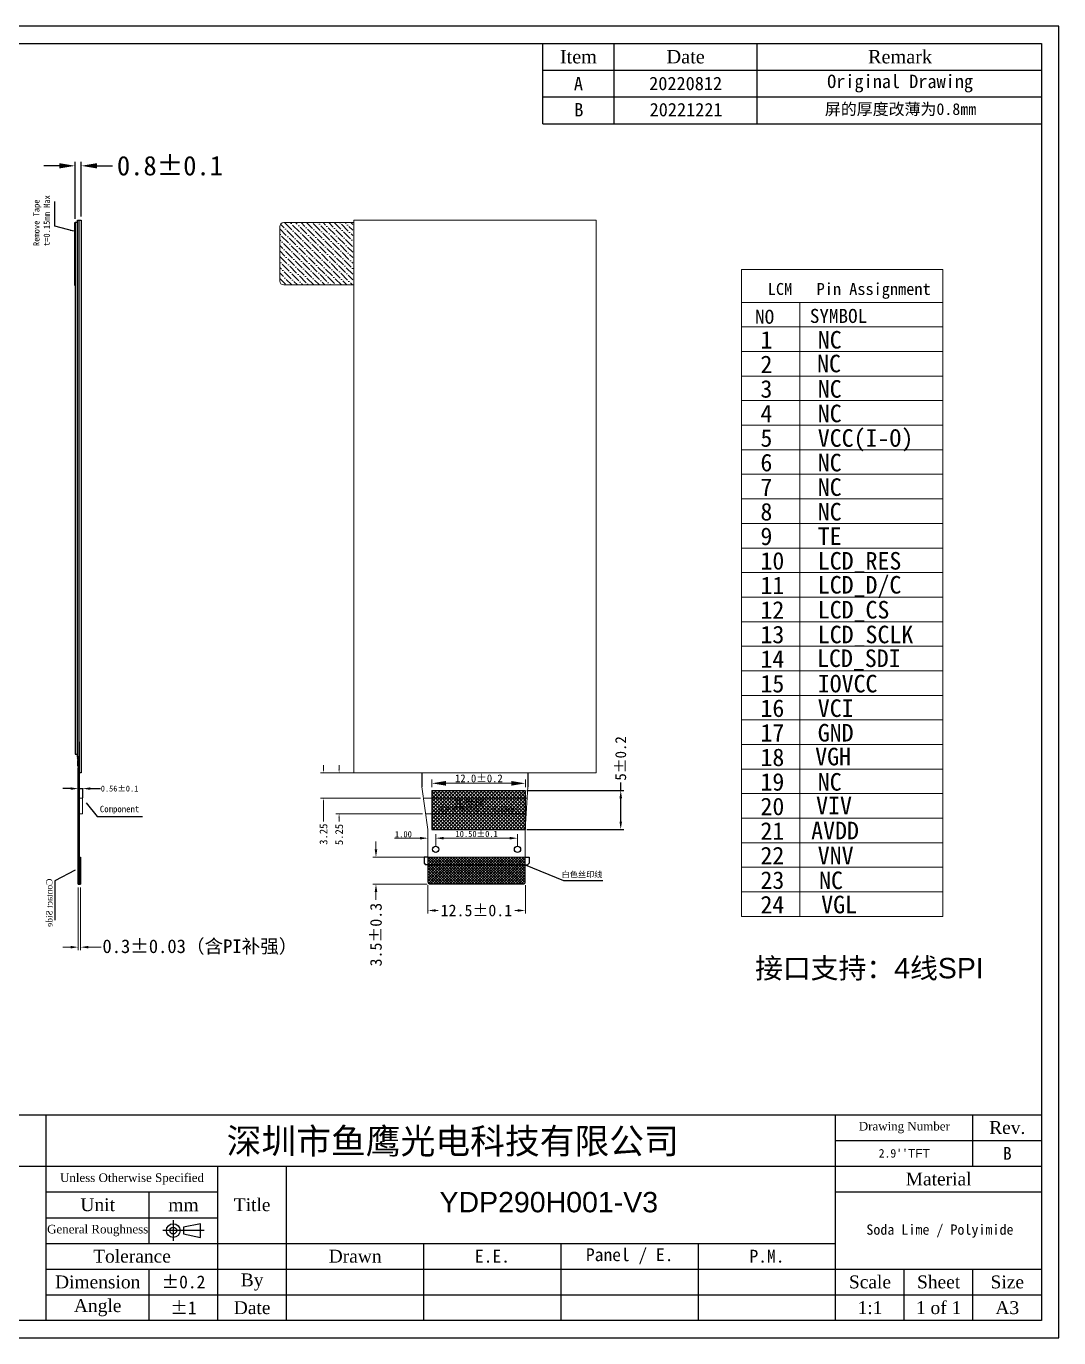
# Model space of a CAD drawing. Header units: millimetres. Extents: x 402 to 634, y 106 to 274.
# Drawn here: x 501.8 to 634.3, y 105.8 to 274.2 of the extents above; entities that cross this region are included whole.
import ezdxf

# ---------------------------------------------------------------- set-up
doc = ezdxf.new("R2010")
doc.units = ezdxf.units.MM
doc.header["$LTSCALE"] = 10
doc.header["$MEASUREMENT"] = 0
doc.linetypes.add('CENTER', pattern=[2, 1.25, -0.25, 0.25, -0.25])
doc.layers.add('dim', color=3, linetype='Continuous', lineweight=13)
doc.layers.add('Title block', color=7, linetype='Continuous', lineweight=9)
for name, color, linetype in [('Dimension', 7, 'Continuous'), ('DWG', 7, 'Continuous'), ('FPC', 2, 'Continuous'), ('Frame', 7, 'Continuous'), ('Index', 7, 'Continuous'), ('偏光片', 4, 'Continuous')]:
    doc.layers.add(name, color=color, linetype=linetype)
doc.styles.add('ROMANS', font='romans.shx')
doc.styles.add('TXT', font='TXT')
doc.styles.add('宋体', font='')
doc.styles.add('工程', font='gbenor.shx', dxfattribs={"width": 1.25, "bigfont": 'gbcbig.shx'})
doc.styles.get('宋体').set_extended_font_data('SimSun')
doc.dimstyles.new('ISO-25$0', dxfattribs={"dimscale": 0.5, "dimtxt": 2, "dimasz": 2, "dimexe": 0.8, "dimexo": 0.8, "dimtad": 0, "dimrnd": 0.01, "dimzin": 9, "dimdsep": 46, "dimtxsty": 'Standard', "dimcen": 2.5, "dimadec": 0, "dimazin": 2, "dimtfac": 1, "dimtofl": 0, "dimtmove": 0, "dimatfit": 0, "dimfxl": 1, "dimlwd": 13, "dimlwe": 13, "dimarcsym": 0})
doc.dimstyles.new('li', dxfattribs={"dimtxt": 0.75, "dimasz": 1, "dimexe": 0.05, "dimexo": 0.05, "dimgap": 0.1, "dimtad": 0, "dimzin": 1, "dimdsep": 46, "dimtxsty": 'TXT', "dimcen": 2.5, "dimclrd": 4, "dimclre": 4, "dimclrt": 4, "dimadec": 0, "dimazin": 0, "dimtfac": 1, "dimtmove": 0, "dimatfit": 3, "dimfxl": 1.25, "dimarcsym": 0})
doc.dimstyles.get("Standard").update_dxf_attribs({"dimscale": 0, "dimtxt": 0.6, "dimasz": 0.5, "dimexe": 0.5, "dimexo": 0.5, "dimgap": 0.5, "dimtad": 0, "dimdec": 4, "dimdsep": 46, "dimlunit": 6, "dimtxsty": 'ROMANS', "dimcen": 0.1, "dimadec": 0, "dimazin": 0, "dimtfac": 1, "dimtdec": 4, "dimtofl": 0, "dimtmove": 0, "dimatfit": 0, "dimfxl": 1, "dimtolj": 1, "dimtzin": 0, "dimarcsym": 0})
doc.dimstyles.new('标准', dxfattribs={"dimtxt": 1.6, "dimasz": 1.8, "dimexe": 0.5, "dimexo": 0.4, "dimgap": 0.1, "dimtad": 1, "dimzin": 1, "dimdsep": 46, "dimtxsty": '工程', "dimblk": 'CLOSEDBLANK', "dimcen": 0.09, "dimclrd": 3, "dimclre": 3, "dimclrt": 3, "dimadec": 0, "dimazin": 0, "dimtfac": 1, "dimtofl": 0, "dimtmove": 0, "dimatfit": 3, "dimldrblk": 'CLOSEDBLANK', "dimfxl": 1, "dimtolj": 1, "dimlwd": 0, "dimlwe": 0, "dimarcsym": 0})
doc.dimstyles.new('标注', dxfattribs={"dimtxt": 1.4, "dimasz": 1, "dimexe": 0.4, "dimexo": 0.2, "dimgap": 0.2, "dimtad": 0, "dimrnd": 0.0005, "dimzin": 9, "dimdsep": 46, "dimtxsty": 'Standard', "dimcen": 0, "dimclrd": 256, "dimclre": 256, "dimclrt": 256, "dimadec": 0, "dimazin": 2, "dimtfac": 1, "dimtmove": 0, "dimatfit": 3, "dimfxl": 0.4, "dimlwd": -1, "dimlwe": -1, "dimarcsym": 0})

# ---------------------------------------------------------------- blocks, each defined once
blk = doc.blocks.new('*D53')
at = {"color": 1, "linetype": 'Continuous', "lineweight": -2, "transparency": 16777216}
for p, q in [((506.07, 256.27), (504.07, 256.27)), ((508.07, 249.48), (508.07, 256.77)), ((508.87, 249.78), (508.87, 256.77)), ((510.87, 256.27), (512.87, 256.27))]:
    blk.add_line(p, q, dxfattribs=at)
at = {"color": 1, "linetype": 'Continuous', "transparency": 16777216}
for points in [[(506.07, 256.61), (506.07, 255.94), (508.07, 256.27)], [(510.87, 256.61), (510.87, 255.94), (508.87, 256.27)]]:
    blk.add_solid(points, dxfattribs=at)
at = {"layer": 'Defpoints', "color": 0, "linetype": 'Continuous', "transparency": 16777216}
for p in [(508.87, 256.27), (508.87, 249.28), (508.07, 248.98)]:
    blk.add_point(p, dxfattribs=at)
at = {"color": 1, "linetype": 'Continuous', "transparency": 16777216, "insert": (520.25, 256.27), "char_height": 2.5, "attachment_point": 5, "style": '宋体'}
blk.add_mtext('\\A1;0.8±0.1', dxfattribs=at)
blk = doc.blocks.new('*D54')
at = {"color": 7, "lineweight": 13, "transparency": 16777216}
for p, q in [((508.49, 163.63), (508.49, 155.56)), ((508.79, 163.63), (508.79, 155.56)), ((507.49, 155.96), (506.49, 155.96)), ((509.79, 155.96), (511.41, 155.96))]:
    blk.add_line(p, q, dxfattribs=at)
at = {"color": 7, "transparency": 16777216}
for points in [[(507.49, 156.12), (507.49, 155.79), (508.49, 155.96)], [(509.79, 156.12), (509.79, 155.79), (508.79, 155.96)]]:
    blk.add_solid(points, dxfattribs=at)
at = {"layer": 'Defpoints', "color": 0, "transparency": 16777216}
for p in [(508.49, 164.03), (508.79, 164.03), (508.79, 155.96)]:
    blk.add_point(p, dxfattribs=at)
at = {"color": 7, "transparency": 16777216, "insert": (524.1, 155.96), "char_height": 1.75, "attachment_point": 5, "style": '宋体'}
blk.add_mtext('0.3%%P0.03（含PI补强）', dxfattribs=at)
blk = doc.blocks.new('*D55')
at = {"color": 7, "lineweight": -2, "transparency": 16777216}
for p, q in [((507.49, 176.31), (506.49, 176.31)), ((508.49, 175.13), (508.49, 176.36)), ((508.49, 176.31), (509.05, 176.31)), ((509.05, 175.13), (509.05, 176.36)), ((510.05, 176.31), (511.35, 176.31))]:
    blk.add_line(p, q, dxfattribs=at)
at = {"color": 7, "transparency": 16777216}
for points in [[(507.49, 176.48), (507.49, 176.15), (508.49, 176.31)], [(510.05, 176.48), (510.05, 176.15), (509.05, 176.31)]]:
    blk.add_solid(points, dxfattribs=at)
at = {"layer": 'Defpoints', "color": 0, "transparency": 16777216}
for p in [(509.05, 176.31), (508.49, 175.08), (509.05, 175.08)]:
    blk.add_point(p, dxfattribs=at)
at = {"color": 7, "transparency": 16777216, "insert": (513.78, 176.31), "char_height": 0.75, "attachment_point": 5, "style": '宋体'}
blk.add_mtext('0.56%%P0.1', dxfattribs=at)
blk = doc.blocks.new('*D72')
at = {"layer": 'Defpoints', "color": 0, "transparency": 16777216}
for p in [(545.84, 178.33), (539.96, 175.08), (552.8, 175.08)]:
    blk.add_point(p, dxfattribs=at)
at = {"layer": 'dim', "color": 0, "lineweight": 13, "transparency": 16777216}
for p, q in [((539.96, 178.83), (539.96, 179.33)), ((545.44, 178.33), (539.56, 178.33)), ((552.4, 175.08), (539.56, 175.08)), ((539.96, 174.58), (539.96, 172.11))]:
    blk.add_line(p, q, dxfattribs=at)
at = {"layer": 'dim', "color": 0, "transparency": 16777216}
for points in [[(539.88, 178.83), (540.04, 178.83), (539.96, 178.33)], [(539.88, 174.58), (540.04, 174.58), (539.96, 175.08)]]:
    blk.add_solid(points, dxfattribs=at)
at = {"layer": 'dim', "color": 0, "transparency": 16777216, "insert": (539.96, 170.46), "char_height": 1, "attachment_point": 5, "rotation": 90, "style": '宋体'}
blk.add_mtext('3.25', dxfattribs=at)
blk = doc.blocks.new('*D65')
at = {"layer": 'Defpoints', "color": 0, "transparency": 16777216}
for p in [(545.84, 178.33), (541.96, 173.08), (553.08, 173.08)]:
    blk.add_point(p, dxfattribs=at)
at = {"layer": 'dim', "color": 0, "lineweight": 13, "transparency": 16777216}
for p, q in [((541.96, 178.83), (541.96, 179.33)), ((545.44, 178.33), (541.56, 178.33)), ((552.68, 173.08), (541.56, 173.08)), ((541.96, 172.58), (541.96, 172.08))]:
    blk.add_line(p, q, dxfattribs=at)
at = {"layer": 'dim', "color": 0, "transparency": 16777216}
for points in [[(541.87, 178.83), (542.04, 178.83), (541.96, 178.33)], [(541.87, 172.58), (542.04, 172.58), (541.96, 173.08)]]:
    blk.add_solid(points, dxfattribs=at)
at = {"layer": 'dim', "color": 0, "transparency": 16777216, "insert": (541.96, 170.42), "char_height": 1, "attachment_point": 5, "rotation": 90, "style": '宋体'}
blk.add_mtext('5.25', dxfattribs=at)
blk = doc.blocks.new('*D66')
at = {"color": 7, "lineweight": 0, "transparency": 16777216}
for p, q in [((553.36, 170.68), (553.36, 169.45)), ((554.36, 168.93), (554.36, 170.45)), ((552.36, 169.95), (549.06, 169.95)), ((555.36, 169.95), (556.36, 169.95))]:
    blk.add_line(p, q, dxfattribs=at)
at = {"color": 7, "transparency": 16777216}
for points in [[(552.36, 170.11), (552.36, 169.78), (553.36, 169.95)], [(555.36, 170.11), (555.36, 169.78), (554.36, 169.95)]]:
    blk.add_solid(points, dxfattribs=at)
at = {"layer": 'Defpoints', "color": 0, "transparency": 16777216}
for p in [(553.36, 171.08), (553.36, 169.95), (554.36, 168.53)]:
    blk.add_point(p, dxfattribs=at)
at = {"color": 7, "transparency": 16777216, "insert": (550.21, 170.45), "char_height": 0.8, "attachment_point": 5, "style": '宋体'}
blk.add_mtext('\\A1;1.00', dxfattribs=at)
blk = doc.blocks.new('_ClosedBlank')
at = {"color": 0, "linetype": 'ByBlock', "lineweight": -2}
for p, q in [((-1, 0.167), (0, 0)), ((-1, 0.167), (-1, -0.167)), ((0, 0), (-1, -0.167))]:
    blk.add_line(p, q, dxfattribs=at)
blk = doc.blocks.new('*D67')
at = {"color": 7, "lineweight": 0, "transparency": 16777216}
for p, q in [((554.36, 168.93), (554.36, 170.45)), ((564.86, 168.93), (564.86, 170.45)), ((555.36, 169.95), (563.86, 169.95))]:
    blk.add_line(p, q, dxfattribs=at)
at = {"color": 7, "transparency": 16777216}
for points in [[(555.36, 170.11), (555.36, 169.78), (554.36, 169.95)], [(563.86, 170.11), (563.86, 169.78), (564.86, 169.95)]]:
    blk.add_solid(points, dxfattribs=at)
at = {"layer": 'Defpoints', "color": 0, "transparency": 16777216}
for p in [(554.36, 168.53), (564.86, 169.95), (564.86, 168.53)]:
    blk.add_point(p, dxfattribs=at)
at = {"color": 7, "transparency": 16777216, "insert": (559.61, 170.48), "char_height": 0.8, "attachment_point": 5, "style": '宋体'}
blk.add_mtext('\\A1;10.50%%P0.1', dxfattribs=at)
blk = doc.blocks.new('*D68')
at = {"color": 7, "transparency": 16777216}
for p, q in [((578.1, 176.08), (578.1, 177.11)), ((566.06, 176.08), (578.5, 176.08)), ((578.1, 172.08), (578.1, 175.08)), ((566.06, 171.08), (578.5, 171.08))]:
    blk.add_line(p, q, dxfattribs=at)
for points in [[(577.94, 175.08), (578.27, 175.08), (578.1, 176.08)], [(577.94, 172.08), (578.27, 172.08), (578.1, 171.08)]]:
    blk.add_solid(points, dxfattribs=at)
at = {"layer": 'Defpoints', "color": 0, "transparency": 16777216}
for p in [(565.86, 176.08), (578.1, 176.08), (565.86, 171.08)]:
    blk.add_point(p, dxfattribs=at)
at = {"color": 7, "transparency": 16777216, "insert": (578.1, 180.19), "char_height": 1.4, "attachment_point": 5, "rotation": 90, "style": '宋体'}
blk.add_mtext('5%%p0.2', dxfattribs=at)
blk = doc.blocks.new('*D69')
at = {"color": 7, "lineweight": 0, "transparency": 16777216}
for p, q in [((553.86, 176.48), (553.86, 177.49)), ((555.66, 176.99), (564.06, 176.99)), ((565.86, 176.48), (565.86, 177.49))]:
    blk.add_line(p, q, dxfattribs=at)
at = {"color": 7, "transparency": 16777216}
for points in [[(555.66, 177.29), (555.66, 176.69), (553.86, 176.99)], [(564.06, 177.29), (564.06, 176.69), (565.86, 176.99)]]:
    blk.add_solid(points, dxfattribs=at)
at = {"layer": 'Defpoints', "color": 0, "transparency": 16777216}
for p in [(565.86, 176.99), (553.86, 176.08), (565.86, 176.08)]:
    blk.add_point(p, dxfattribs=at)
at = {"color": 7, "transparency": 16777216, "insert": (559.9, 177.62), "char_height": 1, "attachment_point": 5, "style": '宋体'}
blk.add_mtext('\\A1;12.0%%P0.2', dxfattribs=at)
blk = doc.blocks.new('*D70')
at = {"color": 7, "lineweight": 13, "transparency": 16777216}
for p, q in [((553.36, 163.93), (553.36, 160.26)), ((565.86, 163.93), (565.86, 160.26)), ((554.36, 160.66), (554.67, 160.66)), ((564.86, 160.66), (564.49, 160.66))]:
    blk.add_line(p, q, dxfattribs=at)
at = {"color": 7, "transparency": 16777216}
for points in [[(554.36, 160.83), (554.36, 160.5), (553.36, 160.66)], [(564.86, 160.83), (564.86, 160.5), (565.86, 160.66)]]:
    blk.add_solid(points, dxfattribs=at)
at = {"layer": 'Defpoints', "color": 0, "transparency": 16777216}
for p in [(553.36, 164.33), (565.86, 164.33), (553.36, 160.66)]:
    blk.add_point(p, dxfattribs=at)
at = {"color": 7, "transparency": 16777216, "insert": (559.58, 160.66), "char_height": 1.5, "attachment_point": 5, "style": '宋体'}
blk.add_mtext('12.5%%P0.1', dxfattribs=at)
blk = doc.blocks.new('*D71')
at = {"color": 7, "lineweight": 13, "transparency": 16777216}
for p, q in [((546.69, 168.53), (546.69, 169.53)), ((552.96, 167.53), (546.29, 167.53)), ((553.26, 164.03), (546.29, 164.03)), ((546.69, 163.03), (546.69, 162.03))]:
    blk.add_line(p, q, dxfattribs=at)
at = {"color": 7, "transparency": 16777216}
for points in [[(546.52, 168.53), (546.86, 168.53), (546.69, 167.53)], [(546.52, 163.03), (546.86, 163.03), (546.69, 164.03)]]:
    blk.add_solid(points, dxfattribs=at)
at = {"layer": 'Defpoints', "color": 0, "transparency": 16777216}
for p in [(553.36, 167.53), (546.69, 164.03), (553.66, 164.03)]:
    blk.add_point(p, dxfattribs=at)
at = {"color": 7, "transparency": 16777216, "insert": (546.69, 157.56), "char_height": 1.5, "attachment_point": 5, "rotation": 90, "style": '宋体'}
blk.add_mtext('3.5±0.3', dxfattribs=at)

msp = doc.modelspace()

# ---------------------------------------------------------------- hatches: boundary and pattern name
h = msp.add_hatch()
h.set_pattern_fill('ANSI37', color=0, style=0)
h.paths.add_polyline_path([(508.3664, 180.38057), (508.6164, 180.38057), (508.6164, 178.33057), (508.4964, 178.33057)])
h = msp.add_hatch()
h.set_pattern_fill('ANSI37', color=2, scale=0.1, style=0)
h.set_pattern_definition([(45, (-2395.89516, -79.75805), (-0.224506403, 0.224506403), []), (135, (-2395.89516, -79.75805), (-0.224506403, -0.224506403), [])])
h.paths.add_polyline_path([(553.85721, 176.08057), (565.85721, 176.08057), (565.85721, 171.08057), (553.85721, 171.08057)])
h.paths.add_polyline_path([(554.42294, 173.10565), (565.49779, 173.10565), (565.49779, 174.34468), (554.42294, 174.34468)], flags=24)
h = msp.add_hatch()
h.set_pattern_fill('ANSI37', color=24, scale=0.8, style=0)
h.set_pattern_definition([(45, (-3.88699, -10.78305), (-0.070710678, 0.070710678), []), (135, (-3.88699, -10.78305), (-0.070710678, -0.070710678), [])])
h.paths.add_polyline_path([(508.6164, 167.53057), (508.7864, 167.53057), (508.7864, 164.03057), (508.6164, 164.03057)])
h = msp.add_hatch()
h.set_pattern_fill('ANSI37', color=24, scale=2, style=0)
h.set_pattern_definition([(135, (1125.19674, -10.08305), (0.1767767, 0.1767767), []), (45, (1125.19674, -10.08305), (0.1767767, -0.1767767), [])])
edge = h.paths.add_edge_path()
edge.add_line((553.35721, 167.53057), (565.85721, 167.53057))
edge.add_line((565.85721, 167.53057), (565.85721, 164.33057))
edge.add_arc((565.55721, 164.33057), 0.3, -90, 0, ccw=False)
edge.add_line((565.55721, 164.03057), (553.65721, 164.03057))
edge.add_arc((553.65721, 164.33057), 0.3, 180, 270, ccw=False)
edge.add_line((553.35721, 164.33057), (553.35721, 167.53057))
edge = h.paths.add_edge_path()
edge.add_line((565.85721, 166.53057), (553.35721, 166.53057))
at = {"layer": 'dim'}
h = msp.add_hatch(dxfattribs=at)
h.set_pattern_fill('ANSI36', color=5, scale=4, style=0)
h.set_pattern_definition([(135, (1244.05585, -4176.6703), (-0.265165043, 0.972271824), [1.25, -0.25, 0, -0.25])])
h.paths.add_polyline_path([(534.35062, 248.47729, -0.414213562), (534.85062, 248.97729), (543.70062, 248.97729), (543.70062, 240.97729), (534.85062, 240.97729, -0.414213562), (534.35062, 241.47729)])

# ---------------------------------------------------------------- linework, layer by layer
for p, q in [((508.6164, 182.33057), (508.6164, 178.33057)), ((508.3664, 180.38057), (508.4964, 178.33057)), ((508.39639, 179.88057), (508.39639, 179.23057)), ((508.4964, 178.33057), (508.6164, 178.33057))]:
    msp.add_line(p, q)
at = {"color": 7}
msp.add_line((508.3664, 180.38057), (508.6164, 180.38057), dxfattribs=at)
at = {"color": 0}
msp.add_line((508.6164, 180.38057), (508.6164, 178.33057), dxfattribs=at)
at = {"color": 30}
for p, q in [((552.59368, 178.33057), (552.59368, 176.53059)), ((566.16368, 178.33057), (566.16368, 176.53059))]:
    msp.add_line(p, q, dxfattribs=at)
at = {"color": 2}
for p, q in [((553.85721, 176.08057), (565.85721, 176.08057)), ((553.85721, 176.08057), (553.85721, 171.08057)), ((565.85721, 176.08057), (565.85721, 171.08057)), ((553.85721, 171.08057), (565.85721, 171.08057))]:
    msp.add_line(p, q, dxfattribs=at)
at = {"color": 24}
for p, q in [((508.6164, 167.53057), (508.7864, 167.53057)), ((508.6164, 167.53057), (508.6164, 164.03057)), ((508.7864, 167.53057), (508.7864, 164.03057)), ((552.85721, 167.5306), (552.85718, 166.7316)), ((552.85721, 167.5306), (552.85718, 166.7316)), ((552.85718, 166.7316), (553.05721, 166.53058)), ((552.85718, 166.7316), (553.05721, 166.53058)), ((553.35721, 167.53057), (552.85721, 167.5306)), ((553.35721, 167.53057), (552.85721, 167.5306)), ((565.85721, 167.53057), (566.35721, 167.5306)), ((565.85721, 167.53057), (566.35721, 167.5306)), ((566.35724, 166.7316), (566.15721, 166.53058)), ((566.35724, 166.7316), (566.15721, 166.53058)), ((566.35721, 167.5306), (566.35724, 166.7316)), ((566.35721, 167.5306), (566.35724, 166.7316)), ((553.35721, 166.53057), (553.05721, 166.53058)), ((553.35721, 166.53057), (553.05721, 166.53058)), ((565.85721, 166.53057), (566.15721, 166.53058)), ((565.85721, 166.53057), (566.15721, 166.53058)), ((508.6164, 164.03057), (508.7864, 164.03057))]:
    msp.add_line(p, q, dxfattribs=at)
at = {"color": 1}
msp.add_line((565.85721, 167.53057), (566.35721, 167.5306), dxfattribs=at)
at = {"color": 5}
msp.add_lwpolyline([(508.06638, 248.95918), (508.01638, 248.95918), (508.01638, 240.95918), (508.06638, 240.95918)], close=True, dxfattribs=at)
at = {"layer": 'dim', "color": 7, "ltscale": 10}
for p, q in [((574.92748, 249.27729), (543.82988, 249.27729)), ((543.82988, 249.27729), (543.82988, 178.33057)), ((574.92748, 178.33057), (574.92748, 249.27729))]:
    msp.add_line(p, q, dxfattribs=at)
at = {"layer": 'dim', "color": 5}
for p, q in [((534.35062, 248.47729), (534.35062, 241.47729)), ((543.82988, 248.97729), (534.85062, 248.97729)), ((534.85062, 240.97729), (543.82988, 240.97729))]:
    msp.add_line(p, q, dxfattribs=at)
at = {"layer": 'dim', "color": 7}
for p, q in [((574.92748, 178.33057), (543.82988, 178.33057)), ((509.0464, 175.08057), (508.6164, 175.08057)), ((509.0464, 173.08057), (509.0464, 175.08057)), ((509.0464, 173.08057), (508.6164, 173.08057))]:
    msp.add_line(p, q, dxfattribs=at)
at = {"layer": 'dim', "color": 30}
for p, q in [((552.59368, 176.53059), (553.35721, 171.08057)), ((566.16368, 176.53059), (565.85721, 171.08057)), ((552.79682, 175.08057), (566.08214, 175.08057)), ((553.07702, 173.08057), (565.96967, 173.08057)), ((553.35721, 166.53057), (553.35721, 171.08057)), ((565.85721, 167.03057), (565.85721, 171.08057)), ((553.35721, 164.33057), (553.35721, 167.53057)), ((553.35721, 167.53057), (565.85721, 167.53057)), ((565.85721, 164.33057), (565.85721, 167.53057)), ((565.85721, 164.33057), (565.85721, 167.03057)), ((553.35721, 164.33057), (553.35721, 166.53057)), ((553.65721, 164.03057), (565.55721, 164.03057)), ((553.65721, 164.03057), (565.55721, 164.03057))]:
    msp.add_line(p, q, dxfattribs=at)
at = {"layer": 'dim', "color": 1}
msp.add_line((553.35721, 167.53057), (553.35721, 171.08057), dxfattribs=at)
at = {"layer": 'dim', "color": 0}
msp.add_line((565.85721, 166.53057), (553.35721, 166.53057), dxfattribs=at)
at = {"layer": 'dim', "color": 5}
for centre, start, end in [((534.85062, 248.47729), 90, 180), ((534.85062, 241.47729), 180, 270)]:
    msp.add_arc(centre, 0.5, start, end, dxfattribs=at)
at = {"layer": 'dim', "color": 30}
for centre, start, end in [((553.65721, 164.33057), 180, 270), ((553.65721, 164.33057), 180, 270), ((565.55721, 164.33057), 270, 0), ((565.55721, 164.33057), 270, 0)]:
    msp.add_arc(centre, 0.3, start, end, dxfattribs=at)
at = {"layer": 'dim', "color": 1}
msp.add_arc((565.55721, 164.33057), 0.3, 270, 0, dxfattribs=at)
at = {"layer": 'DWG', "color": 7}
for p, q in [((508.3664, 180.38057), (508.3664, 249.27729)), ((508.3664, 249.27729), (508.6164, 249.27729)), ((508.6164, 249.27729), (508.8664, 249.27729)), ((508.6164, 178.33057), (508.6164, 249.27729)), ((508.8664, 249.27729), (508.8664, 178.33057)), ((508.6164, 180.38057), (508.3664, 180.38057)), ((508.39639, 179.88057), (508.6164, 179.88057)), ((508.39639, 179.23057), (508.6164, 179.23057)), ((508.8664, 178.33057), (508.6164, 178.33057))]:
    msp.add_line(p, q, dxfattribs=at)
at = {"layer": 'DWG', "color": 30}
for p, q in [((508.4864, 178.9314), (508.6164, 178.9314)), ((508.4864, 164.03057), (508.4864, 178.9314)), ((508.6164, 178.9314), (508.6164, 164.03057)), ((508.4864, 164.03057), (508.6164, 164.03057))]:
    msp.add_line(p, q, dxfattribs=at)
at = {"layer": 'FPC', "color": 30}
for centre in [(554.35721, 168.53057), (564.85721, 168.53057)]:
    msp.add_circle(centre, 0.4, dxfattribs=at)
at = {"layer": 'Frame', "color": 7}
for p, q in [((634.31584, 274.19188), (402.01727, 274.19188)), ((634.31584, 105.8072), (634.31584, 274.19188)), ((404.21975, 271.98939), (632.11335, 271.98939)), ((568.08569, 261.66952), (568.08569, 271.98939)), ((577.2589, 261.66952), (577.2589, 271.98939)), ((595.60533, 261.66952), (595.60533, 271.98939)), ((632.11335, 271.98939), (632.11335, 108.00969)), ((568.08569, 268.54943), (632.11335, 268.54943)), ((568.08569, 265.10948), (632.11335, 265.10948)), ((568.08569, 265.10948), (632.11335, 265.10948)), ((568.08569, 265.10948), (632.11335, 265.10948)), ((568.08569, 261.66952), (632.11335, 261.66952)), ((568.08569, 261.66952), (632.11335, 261.66952)), ((568.08569, 261.66952), (632.11335, 261.66952)), ((477.93918, 134.43955), (632.11335, 134.43955)), ((504.36904, 108.00969), (504.36904, 134.43955)), ((605.6835, 108.00969), (605.6835, 134.43955)), ((623.3034, 127.83208), (623.3034, 134.43955)), ((605.6835, 131.13581), (632.11335, 131.13581)), ((477.93918, 127.83208), (632.11335, 127.83208)), ((526.39392, 108.00969), (526.39392, 127.83208)), ((535.20387, 108.00969), (535.20387, 127.83208)), ((504.36904, 124.52835), (526.39392, 124.52835)), ((517.58397, 117.92089), (517.58397, 124.52835)), ((605.6835, 124.52835), (632.11335, 124.52835)), ((504.36904, 121.22462), (526.39392, 121.22462)), ((504.36904, 117.92089), (605.6835, 117.92089)), ((552.82378, 108.00969), (552.82378, 117.92089)), ((570.44368, 108.00969), (570.44368, 117.92089)), ((588.06359, 108.00969), (588.06359, 117.92089)), ((504.36904, 114.61715), (632.11335, 114.61715)), ((517.58397, 108.00969), (517.58397, 114.61715)), ((614.49345, 108.00969), (614.49345, 114.61715)), ((623.3034, 108.00969), (623.3034, 114.61715)), ((504.36904, 111.31342), (632.11335, 111.31342)), ((632.11335, 108.00969), (402.01727, 108.00969)), ((402.01727, 105.8072), (634.31584, 105.8072))]:
    msp.add_line(p, q, dxfattribs=at)
at = {"layer": 'Frame', "color": 7, "linetype": 'CENTER'}
for p, q in [((524.63193, 119.57275), (519.34596, 119.57275)), ((520.66745, 120.89424), (520.66745, 118.25126))]:
    msp.add_line(p, q, dxfattribs=at)
at = {"layer": 'Frame', "color": 7}
msp.add_lwpolyline([(524.19143, 118.69176), (524.19143, 120.45375), (521.98894, 120.01325), (521.98894, 119.13225)], close=True, dxfattribs=at)
for radius in [0.881, 0.4405]:
    msp.add_circle((520.66745, 119.57275), radius, dxfattribs=at)
at = {"layer": 'Title block', "lineweight": 13}
for p, q in [((593.59802, 242.93927), (619.45657, 242.93927)), ((593.59802, 242.93927), (593.59802, 159.90502)), ((619.45657, 242.93927), (619.45657, 159.90502)), ((593.59802, 238.735), (619.45657, 238.735)), ((601.10563, 238.735), (601.10563, 159.90502)), ((593.59802, 235.5818), (619.45657, 235.5818)), ((593.59802, 232.4286), (619.45657, 232.4286)), ((593.59802, 229.2754), (619.45657, 229.2754)), ((593.59802, 226.1222), (619.45657, 226.1222)), ((593.59802, 222.969), (619.45657, 222.969)), ((593.59802, 219.81581), (619.45657, 219.81581)), ((593.59802, 216.66261), (619.45657, 216.66261)), ((593.59802, 213.50941), (619.45657, 213.50941)), ((593.59802, 210.35621), (619.45657, 210.35621)), ((593.59802, 207.20301), (614.61934, 207.20301)), ((593.59802, 207.20301), (619.45657, 207.20301)), ((593.59802, 204.04981), (619.45657, 204.04981)), ((593.59802, 200.89661), (619.45657, 200.89661)), ((593.59802, 197.74341), (614.61934, 197.74341)), ((593.59802, 197.74341), (619.45657, 197.74341)), ((593.59802, 194.59021), (619.45657, 194.59021)), ((593.59802, 191.43701), (619.45657, 191.43701)), ((593.59802, 188.28381), (619.45657, 188.28381)), ((593.59802, 185.13061), (619.45657, 185.13061)), ((593.59802, 181.97742), (619.45657, 181.97742)), ((593.59802, 178.82422), (619.45657, 178.82422)), ((593.59802, 175.67102), (619.45657, 175.67102)), ((593.59802, 172.51782), (619.45657, 172.51782)), ((593.59802, 169.36462), (614.61934, 169.36462)), ((593.59802, 169.36462), (619.45657, 169.36462)), ((593.59802, 166.21142), (619.45657, 166.21142)), ((593.59802, 163.05822), (619.45657, 163.05822)), ((593.59802, 159.90502), (614.61934, 159.90502)), ((593.59802, 159.90502), (619.45657, 159.90502))]:
    msp.add_line(p, q, dxfattribs=at)
at = {"layer": '偏光片', "color": 6, "ltscale": 10}
for p, q in [((508.06638, 248.97724), (508.06638, 180.73057)), ((508.3664, 248.97724), (508.06638, 248.97724)), ((508.3664, 205.77724), (508.3664, 248.97724)), ((508.06638, 180.73057), (508.3664, 180.73057))]:
    msp.add_line(p, q, dxfattribs=at)

# ---------------------------------------------------------------- texts
at = {"color": 7, "linetype": 'Continuous', "lineweight": 0, "style": '宋体'}
msp.add_text('白色丝印线', height=0.75, dxfattribs=at).set_placement((570.50496, 164.91079))
at = {"layer": 'dim', "color": 7, "style": '宋体'}
msp.add_text('黄色绝缘胶纸（T=0.05mm）', height=0.6212466, dxfattribs=at).set_placement((554.62944, 173.40239))
at = {"layer": 'dim', "color": 6, "insert": (560.73558, 174.81026), "char_height": 1, "attachment_point": 3, "style": '宋体'}
msp.add_mtext('元件区', dxfattribs=at)
at = {"layer": 'Dimension', "color": 7, "insert": (595.33807, 154.56818), "char_height": 2.6178282, "width": 289.7562532, "attachment_point": 1, "style": '宋体'}
msp.add_mtext('接口支持：{\\fArial|b0|i0|c0|p32;4}线{\\fArial|b0|i0|c0|p32;SPI}', dxfattribs=at)
at = {"layer": 'Dimension', "color": 1, "insert": (554.84313, 124.53219), "char_height": 2.6178282, "width": 289.7562532, "attachment_point": 1, "style": '宋体'}
msp.add_mtext('{\\fArial|b0|i0|c0|p34;YDP290H001-V3}', dxfattribs=at)
at = {"layer": 'Frame', "color": 7, "attachment_point": 5, "style": '宋体'}
for s, insert, char_height in [('{\\fTimes New Roman|b0|i0|c0|p18;Item}', (572.6723, 270.26941), 1.7199773), ('{\\fTimes New Roman|b0|i0|c0|p18;Date}', (586.43211, 270.26941), 1.7199773), ('{\\fTimes New Roman|b0|i0|c0|p18;Remark}', (613.95175, 270.26941), 1.7199773), ('Original Drawing', (613.95175, 266.82946), 1.7199773), ('A', (572.6723, 266.82946), 1.71998), ('20220812', (586.43211, 266.82946), 1.719977), ('Component', (513.78246, 173.57474), 0.825933), ('{\\fTimes New Roman|b0|i0|c0|p18;Drawing Number}', (614.49345, 132.78768), 1.1012441), ('{\\fTimes New Roman|b0|i0|c0|p18;Rev.}', (627.70838, 132.78768), 1.6518662), ("2.9''{\\fArial|b0|i0|c0|p32;TFT}", (614.49345, 129.48395), 1.1012441), ('{\\fTimes New Roman|b0|i0|c0|p18;Unless Otherwise Specified}', (515.38148, 126.18022), 1.1012441), ('{\\fTimes New Roman|b0|i0|c0|p18;Material}', (618.89842, 126.18022), 1.6518662), ('{\\fTimes New Roman|b0|i0|c0|p18;Unit}', (510.9765, 122.87648), 1.6518662), ('{\\fTimes New Roman|b0|i0|c0|p18;mm}', (521.98894, 122.87648), 1.6518662), ('{\\fTimes New Roman|b0|i0|c0|p18;Title}', (530.7989, 122.87648), 1.6518662), ('{\\fTimes New Roman|b0|i0|c0|p18;General Roughness}', (510.9765, 119.57275), 1.1012441), ('Soda Lime / Polyimide', (619.06677, 119.5031), 1.3214929), ('{\\fTimes New Roman|b0|i0|c0|p18;Tolerance}', (515.38148, 116.26902), 1.6518662), ('{\\fTimes New Roman|b0|i0|c0|p18;Drawn}', (544.01383, 116.26902), 1.6518662), ('E.E.', (561.63373, 116.26902), 1.651866), ('Panel / E.', (579.25364, 116.26902), 1.651866), ('P.M.', (596.87354, 116.26902), 1.651866), ('{\\fTimes New Roman|b0|i0|c0|p18;Dimension}', (510.9765, 112.96529), 1.6518662), ('%%P0.2', (521.98894, 112.96529), 1.651866), ('{\\fTimes New Roman|b0|i0|c0|p18;By}', (530.7989, 112.96529), 1.6518662), ('{\\fTimes New Roman|b0|i0|c0|p18;Scale}', (610.08847, 112.96529), 1.6518662), ('{\\fTimes New Roman|b0|i0|c0|p18;Sheet}', (618.89842, 112.96529), 1.6518662), ('{\\fTimes New Roman|b0|i0|c0|p18;Size}', (627.70838, 112.96529), 1.6518662), ('{\\fTimes New Roman|b0|i0|c0|p18;Angle}', (510.9765, 109.66155), 1.6518662), ('%%p1', (521.98894, 109.66155), 1.651866), ('{\\fTimes New Roman|b0|i0|c0|p18;Date}', (530.7989, 109.66155), 1.6518662), ('{\\fTimes New Roman|b0|i0|c0|p18;1:1}', (610.08847, 109.66155), 1.6518662), ('{\\fTimes New Roman|b0|i0|c0|p18;1 of 1}', (618.89842, 109.66155), 1.6518662), ('{\\fTimes New Roman|b0|i0|c0|p18;A3}', (627.70838, 109.66155), 1.6518662)]:
    msp.add_mtext(s, dxfattribs=dict(at, insert=insert, char_height=char_height))
at = {"layer": 'Frame', "color": 1, "attachment_point": 5, "style": '宋体'}
for s, insert, char_height in [('屏的厚度改薄为0.8mm', (614.00801, 263.46957), 1.5), ('B', (572.72855, 263.46957), 1.71998), ('20221221', (586.48837, 263.46957), 1.719977), ('B', (627.70838, 129.48395), 1.65187)]:
    msp.add_mtext(s, dxfattribs=dict(at, insert=insert, char_height=char_height))
at = {"layer": 'Frame', "color": 7, "insert": (556.53945, 130.88242), "char_height": 3.2722852, "width": 87.4223933, "attachment_point": 5, "style": '宋体'}
msp.add_mtext('{\\fSimSun|b1|i0|c134|p2;\\C4;深圳市鱼鹰光电科技有限公司}', dxfattribs=at)
at = {"layer": 'Index', "insert": (503.78187, 245.9666), "char_height": 0.8, "attachment_point": 4, "rotation": 90, "style": '宋体'}
msp.add_mtext('Remove Tape\\Pt=0.15mm Max', dxfattribs=at)
at = {"layer": 'Index', "color": 3, "extrusion": (0, 0, -1), "insert": (504.77239, 164.75897), "char_height": 0.8, "attachment_point": 4, "text_direction": (0, -1, 0), "style": '宋体'}
msp.add_mtext('{\\fTimes New Roman|b0|i0|c0|p18;\\C7;Contact Side}', dxfattribs=at)
at = {"layer": 'Title block', "lineweight": 13, "style": '宋体'}
for s, height, p in [('   LCM   Pin Assignment', 1.536, (593.83907, 239.6915)), ('NO', 1.801828, (595.34829, 235.99086)), ('SYMBOL', 1.801828, (602.37381, 236.09767)), ('1', 2.25229, (596.02972, 232.81096)), ('NC', 2.252285, (603.38718, 232.81096)), ('2', 2.25229, (596.02972, 229.65776)), ('NC', 2.252285, (603.29854, 229.76283)), ('3', 2.25229, (596.02972, 226.50456)), ('NC ', 2.252285, (603.38718, 226.50456)), ('NC', 2.252285, (603.38718, 223.35137)), ('4', 2.25229, (596.02972, 223.35137)), ('5', 2.25229, (596.02972, 220.19817)), ('VCC(I-O)', 2.252285, (603.38718, 220.19817)), ('6', 2.25229, (596.02972, 217.04497)), ('NC', 2.252285, (603.38718, 217.04497)), ('7', 2.25229, (596.02972, 213.89177)), ('NC', 2.252285, (603.38718, 213.89177)), ('8', 2.25229, (596.02972, 210.73857)), ('NC ', 2.252285, (603.38718, 210.73857)), ('9', 2.25229, (596.02972, 207.58537)), ('TE', 2.252285, (603.38718, 207.58537)), ('10', 2.252285, (596.02972, 204.43217)), ('LCD_RES', 2.252285, (603.38718, 204.43217)), ('LCD_D/C', 2.252285, (603.38718, 201.3531)), ('11', 2.252285, (596.02972, 201.27897)), ('LCD_CS', 2.252285, (603.38718, 198.15236)), ('12', 2.252285, (596.02972, 198.12577)), ('13', 2.252285, (596.02972, 194.97257)), ('LCD_SCLK ', 2.252285, (603.38718, 194.97257)), ('14', 2.252285, (596.02972, 191.81937)), ('LCD_SDI ', 2.252285, (603.29854, 191.92444)), ('15', 2.252285, (596.02972, 188.66617)), ('IOVCC', 2.252285, (603.38718, 188.66617)), ('16', 2.252285, (596.02972, 185.51298)), ('VCI', 2.252285, (603.38718, 185.51298)), ('17', 2.252285, (596.02972, 182.35978)), ('GND ', 2.252285, (603.38718, 182.35978)), ('18', 2.252285, (596.02972, 179.20658)), ('VGH', 2.252285, (603.05821, 179.30188)), ('19', 2.252285, (596.02972, 176.05338)), ('NC', 2.252285, (603.38718, 176.05338)), ('20', 2.252285, (596.02972, 172.90018)), ('VIV', 2.252285, (603.17368, 173.01094)), ('21', 2.252285, (596.02972, 169.74698)), ('AVDD', 2.252285, (602.54123, 169.80236)), ('22', 2.252285, (596.02972, 166.59378)), ('VNV', 2.252285, (603.38718, 166.59378)), ('23', 2.252285, (596.02972, 163.44058)), ('24', 2.252285, (596.02972, 160.28738)), ('VGL', 2.252285, (603.83031, 160.30613))]:
    msp.add_text(s, height=height, dxfattribs=at).set_placement(p)
at = {"layer": 'Title block', "color": 1, "lineweight": 13, "style": '宋体'}
msp.add_text('NC', height=2.252285, dxfattribs=at).set_placement((603.55336, 163.41191))

# ---------------------------------------------------------------- dimensions: what is measured, and where the dimension line sits
at = {"color": 1, "linetype": 'Continuous'}
dim = msp.add_linear_dim(base=(508.8664, 256.27355), p1=(508.06638, 248.97724), p2=(508.8664, 249.27729), dimstyle='Standard', override={"dimscale": 1, "dimtxt": 2.5, "dimasz": 2, "dimtxsty": '宋体', "dimclrd": 1, "dimclre": 1, "dimclrt": 1, "dimtol": 1, "dimtp": 0.1, "dimtm": 0.1, "dimtdec": 1}, dxfattribs=at)
dim.commit()
dim.dimension.update_dxf_attribs({"geometry": '*D53', "text_midpoint": (520.25188, 256.27355)})
for base, p1, p2, angle, text, dimstyle, override, picture, middle in [((578.10422, 176.08057), (565.85721, 171.08057), (565.85721, 176.08057), 90, '<>%%p0.2', '标注', {"dimtxsty": '宋体', "dimclrd": 7, "dimclre": 7, "dimclrt": 7, "dimfxl": 0.8}, '*D68', (578.10422, 180.19375)), ((553.35721, 160.66481), (565.85721, 164.33057), (553.35721, 164.33057), 180, '<>%%P0.1', 'ISO-25$0', {"dimtxt": 3, "dimtxsty": '宋体', "dimclrd": 7, "dimclre": 7, "dimclrt": 7, "dimfxl": 0.8}, '*D70', (559.58239, 160.66481))]:
    dim = msp.add_linear_dim(base=base, p1=p1, p2=p2, angle=angle, text=text, dimstyle=dimstyle, override=override)
    dim.commit()
    dim.dimension.update_dxf_attribs({"geometry": picture, "text_midpoint": middle, "dimtype": 160})
at = {"color": 0}
dim = msp.add_linear_dim(base=(509.0464, 176.31429), p1=(508.4864, 175.08298), p2=(509.0464, 175.08057), text='<>%%P0.1', dimstyle='li', override={"dimtxsty": '宋体', "dimclrd": 7, "dimclre": 7, "dimclrt": 7}, dxfattribs=at)
dim.commit()
dim.dimension.update_dxf_attribs({"geometry": '*D55', "text_midpoint": (513.7802, 176.31429), "dimtype": 160})
for base, p1, p2, text, override, picture, middle in [((565.85721, 176.9857), (553.85721, 176.08057), (565.85721, 176.08057), '<>%%P0.2', {"dimtxt": 1, "dimdec": 1, "dimtxsty": '宋体', "dimsah": 1, "dimclrd": 7, "dimclre": 7, "dimclrt": 7}, '*D69', (559.90371, 176.9857)), ((564.85721, 169.94504), (554.35721, 168.53057), (564.85721, 168.53057), '<>%%P0.1', {"dimtxt": 0.8, "dimasz": 1, "dimtxsty": '宋体', "dimsah": 1, "dimclrd": 7, "dimclre": 7, "dimclrt": 7}, '*D67', (559.60721, 169.94504))]:
    dim = msp.add_linear_dim(base=base, p1=p1, p2=p2, text=text, dimstyle='标准', override=override)
    dim.commit()
    dim.dimension.update_dxf_attribs({"geometry": picture, "text_midpoint": middle, "dimtype": 160})
dim = msp.add_linear_dim(base=(553.35721, 169.94504), p1=(554.35721, 168.53057), p2=(553.35721, 171.08057), dimstyle='标准', override={"dimtxt": 0.8, "dimasz": 1, "dimtxsty": '宋体', "dimsah": 1, "dimclrd": 7, "dimclre": 7, "dimclrt": 7})
dim.commit()
dim.dimension.update_dxf_attribs({"geometry": '*D66', "text_midpoint": (550.20693, 169.94504), "dimtype": 160})
dim = msp.add_linear_dim(base=(546.6897, 164.03057), p1=(553.35721, 167.53057), p2=(553.65721, 164.03057), angle=89.9999777, dimstyle='ISO-25$0', override={"dimtxt": 3, "dimgap": 0.625, "dimtxsty": '宋体', "dimclrd": 7, "dimclre": 7, "dimclrt": 7, "dimtol": 1, "dimlim": 0, "dimtp": 0.3, "dimtm": 0.3, "dimfxl": 0.8})
dim.commit()
dim.dimension.update_dxf_attribs({"geometry": '*D71', "text_midpoint": (546.6897, 157.55746), "dimtype": 160})
at = {"color": 7}
dim = msp.add_linear_dim(base=(508.7864, 155.95652), p1=(508.4864, 164.03057), p2=(508.7864, 164.03057), text='<>%%P0.03（含PI补强）', dimstyle='ISO-25$0', override={"dimtxt": 3.5, "dimtxsty": '宋体', "dimclrd": 7, "dimclre": 7, "dimclrt": 7, "dimfxl": 0.8}, dxfattribs=at)
dim.commit()
dim.dimension.update_dxf_attribs({"geometry": '*D54', "text_midpoint": (524.09681, 155.95652), "dimtype": 160})
at = {"layer": 'dim', "color": 7}
for base, p2, picture, middle in [((539.95968, 175.08057), (552.79682, 175.08057), '*D72', (539.95968, 170.45782)), ((541.9576, 173.08057), (553.07702, 173.08057), '*D65', (541.9576, 170.42449))]:
    dim = msp.add_linear_dim(base=base, p1=(545.84468, 178.33057), p2=p2, angle=90, dimstyle='ISO-25$0', override={"dimasz": 1, "dimtxsty": '宋体', "dimfxl": 0.8}, dxfattribs=at)
    dim.commit()
    dim.dimension.update_dxf_attribs({"geometry": picture, "text_midpoint": middle, "dimtype": 160})

# ---------------------------------------------------------------- leaders
at = {"layer": 'Index'}
for points, override in [([(507.9119, 247.87515), (505.49708, 248.5222), (505.49708, 251.67515)], {"dimscale": 1, "dimtxt": 0.5, "dimgap": 0.1, "dimdec": 3, "dimtxsty": '宋体'}), ([(509.48413, 174.46913), (510.91841, 172.72946), (516.71823, 172.72946)], {"dimscale": 1, "dimtxt": 0.5, "dimgap": 0.1, "dimdec": 3, "dimtxsty": '宋体'}), ([(508.07569, 165.83836), (505.47979, 164.49312), (505.47979, 159.40469)], {"dimscale": 1, "dimtxt": 0.5, "dimgap": 0.1, "dimdec": 3, "dimtxsty": '宋体', "dimclrd": 7}), ([(565.85721, 166.53057), (570.74073, 164.49452), (575.79164, 164.49452)], {"dimscale": 1, "dimtxt": 0.5, "dimgap": 0.1, "dimdec": 3, "dimtxsty": '宋体'})]:
    msp.add_leader(points, dimstyle='Standard', override=override, dxfattribs=at)

doc.saveas('drawing.dxf')
